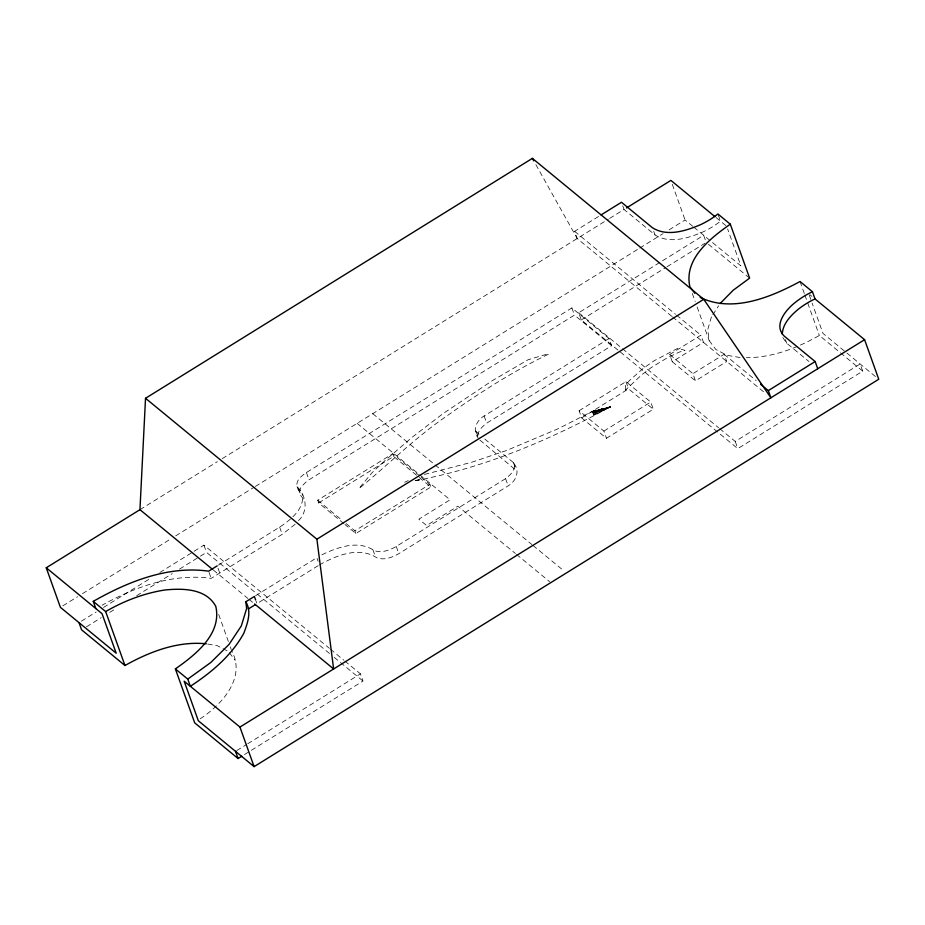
<?xml version="1.0" encoding="UTF-8"?>
<svg xmlns="http://www.w3.org/2000/svg" width="925" height="925" viewBox="0 0 925 925"><rect width="100%" height="100%" fill="white"/><g stroke="black" fill="none" stroke-linecap="round" stroke-linejoin="round"><path stroke-width="0.69" stroke-dasharray="4.62 3.47" d="M625.462 389.945L625.601 384.835L629.636 380.372L643.407 368.231L654.114 360.762L677.863 348.274L685.032 350.39L679.158 352.136L667.572 357.64L651.293 367.514L641.615 374.914L625.566 390.026M360.345 487.475L360.345 487.475C388.974 463.992 415.302 437.664 445.942 416.608C478.734 393.322 512.716 371.399 549.022 353.951L548.988 353.94M711.418 316.94L707.718 329.589L709.197 340.654L715.765 349.419L726.992 355.292L740.763 357.651M712.863 314.72L718.632 305.793M298.474 520.648C308.453 511.294 306.476 495.476 297.064 486.619C295.595 480.364 301.839 475.6 306.406 472.536L571.87 307.909L609.066 338.492L611.645 345.684L486.712 423.153C482.399 426.46 477.219 431.073 477.878 437.062M359.917 487.302L371.931 472.848L384.858 460.708L412.77 436.773L443.179 413.51L492.805 380.372L528.059 359.779L548.849 353.593M295.156 524.267L282.229 534.326L211.201 578.368C173.229 573.038 134.888 586.924 102.085 605.239M609.066 338.492L484.133 415.961C476.467 420.505 471.97 430.252 478.237 438.196M321.888 554.803C337.44 547.276 358.287 539.703 374.058 550.514C381.47 553.451 389.76 550.19 396.27 546.444L505.582 478.653C510.242 475.184 516.994 468.894 513.456 462.604L483.925 438.311M319.414 564.909C335.972 555.567 358.981 546.085 376.625 557.706C384.048 560.643 392.327 557.382 398.848 553.636L508.16 485.845C515.838 481.312 520.324 471.565 514.057 463.622M200.205 718.783C221.711 704.688 246.293 677.944 231.736 650.888M611.645 345.684L574.448 315.101L307.007 481.058L301.076 486.943L299.33 491.302L300.232 494.875L304.649 500.541M218.404 565.106L279.651 527.134C290.612 519.781 305.597 508.357 302.07 493.349M671.816 316.327L577.2 238.511L574.622 231.319L598.648 216.427M139.953 509.675L217.329 461.691M222.243 458.65L608.43 219.144M609.633 218.404L624.051 209.466L655.039 234.95C669.769 244.269 688.674 238.037 703.393 231.747A58.391 34.977 -19.7 0 0 720.482 221.179L718.332 215.19M62.865 605.829L77.584 596.706M82.487 593.665L170.767 538.917M175.669 535.876L254.132 487.209M255.358 486.458L638.516 248.837M639.742 248.073L663.017 233.643M669.133 229.851L685.055 219.977L692.721 226.267M81.458 621.126L96.154 612.003M103.507 607.447L151.272 577.824M159.852 572.506L192.92 552.005M194.146 551.242L203.939 545.16L329.358 648.309M617.935 350.055L581.305 319.934L578.726 312.743L703.659 235.262L705.798 241.252M86.487 626.792L101.183 617.68M109.751 612.362L114.654 609.321M136.703 595.654L172.223 573.627M179.566 569.072L199.164 556.919M200.39 556.156L206.518 552.364L329.716 653.674M581.305 319.934L665.815 267.522M667.041 266.758L705 243.217M343.846 523.608L318.686 502.922L317.726 500.217L392.674 453.736L420.019 476.225M318.686 502.922L393.645 456.43L430.83 487.012L355.882 533.505L344.944 524.51M346.158 523.608L354.911 530.8L429.871 484.318L430.83 487.012M255.601 595.688L316.836 557.717L318.119 561.313M318.188 565.661L256.942 603.643L256.086 601.25M579.108 410.712L625.947 381.655L650.737 402.051L653.316 409.243L606.465 438.288L581.675 417.903L579.108 410.712L603.898 431.096L606.465 438.288M669.677 354.541L700.907 335.174L703.486 342.366L672.255 361.733L669.677 354.541L692.918 373.654L695.496 380.846L726.726 361.478L724.148 354.287L692.918 373.654M581.675 417.903L628.526 388.847L653.316 409.243M603.898 431.096L650.737 402.051M236.731 750.58L246.536 744.509M247.761 743.746L360.438 673.862L363.016 681.054L244.212 754.731M719.685 428.657L735.225 441.433L860.157 363.964L862.736 371.156L737.803 448.625L619.045 350.968M424.448 474.433L471.553 462.303L506.68 450.452L558.527 428.564L591.931 411.498L610.986 406.734L610.003 407.092C548.722 440.439 483.578 468.142 414.654 480.792M862.736 371.156L819.342 335.474C797.084 348.089 772.213 357.744 746.302 357.697M593.896 415.175L610.708 406.78M591.873 411.613L610.338 406.931L592.15 412.596L610.616 406.827L591.896 411.845M610.003 407.092L593.48 414.793M404.607 482.249L408.226 480.584M593.202 414.446L610.338 406.931L592.624 413.544L610.616 406.827L592.046 411.509L610.546 406.85L593.318 413.14M592.37 413.059L610.327 406.931M593.041 412.666L609.991 407.035L592.752 412.249M591.988 412.18L610.211 406.931L591.931 411.498M415.279 480.457L419.245 479.763M415.163 480.653L419.083 480.029M207.686 644.043L217.317 645.696L228.544 651.57M716.077 217.56L726.68 226.278M809.837 294.67L811.896 296.37M693.808 227.168L740.844 265.845L727.617 228.914M875.466 376.556L822.972 333.382L812.104 303.053M708.457 244.281L749.62 278.136M782.839 337.59L786.747 343.256L808.878 361.455M574.622 231.319L675.435 314.222M676.533 315.136L700.907 335.174M724.148 354.287L756.164 380.614M672.463 316.859L764.258 392.35M672.255 361.733L695.496 380.846M578.726 312.743L718.575 427.743M475.67 431.004L479.543 434.715M479.936 440.115L516.624 470.813M372.74 413.66L433.964 464.003M435.074 464.928L531.921 544.559M533.031 545.484L564.204 571.107M357.119 423.349L450.093 499.801L418.863 519.168L426.61 525.539L457.84 506.172L515.398 553.497M516.497 554.41L549.704 581.721M421.118 477.127L429.871 484.318M317.726 500.217L341.788 520.012M330.468 649.223L343.788 660.173M344.898 661.086L360.438 673.862M334.156 657.328L363.016 681.054M213.421 570.101L247.923 598.475M249.033 599.388L253.485 603.054M229.365 652.668L235.123 660.334M535.876 164.627L577.2 238.511M809.271 295.133L811.63 301.723M800.032 281.524L804.38 293.664M804.854 295.017L807.271 301.758M807.756 303.111L819.342 335.474M785.452 339.66L786.747 343.256M672.313 184.364L685.055 219.977M692.293 293.445L695.195 301.538M697.126 306.938L709.197 340.654M735.225 441.433L737.803 448.625M653.744 231.354L655.039 234.95M622.756 205.87L624.051 209.466M625.947 381.655L628.526 388.847M571.87 307.909L574.448 315.101M513.456 462.604L516.034 469.796M484.133 415.961L486.712 423.153M505.582 478.653L508.16 485.845M476.271 432.021L478.838 439.213M392.674 453.736L393.645 456.43M396.27 546.444L398.848 553.636M372.914 549.762L375.481 556.954M354.911 530.8L355.882 533.505M306.406 472.536L308.973 479.74M298.532 488.597L301.111 495.788M297.064 486.619L299.631 493.811M279.651 527.134L282.229 534.326M218.046 568.262L219.757 573.061M203.939 545.16L206.518 552.364M209.05 572.378L211.201 578.368M218.705 614.478L228.359 641.453M230.29 646.841L231.25 649.547"/><path stroke-width="1.39" d="M212.692 569.499L139.953 509.675L145.526 398.282L532.372 158.372L703.74 299.295L770.883 397.796L768.317 390.604L760.581 384.245M782.284 334.122C782.712 323.819 790.54 315.807 797.951 309.517A58.391 34.977 -19.7 0 1 814.994 298.914L864.586 339.683L878.75 379.25L254.109 766.628L198.32 720.76L184.156 681.193L239.945 727.073L254.109 766.628M720.066 303.562L733.086 290.334L749.62 278.136L730.299 224.185L717.904 213.987A58.391 34.977 -19.7 0 1 700.815 224.555C686.096 230.845 667.191 237.066 652.46 227.758L621.473 202.263L601.053 214.935M730.299 224.185C710.319 238.222 683.633 259.046 689.877 286.704L694.814 293.271M241.76 756.257L238.083 758.535L194.701 722.853L175.38 668.902C195.36 654.865 222.046 634.041 215.802 606.384C206.102 588.335 182.653 588.207 164.812 590C143.884 593.295 123.95 600.961 105.658 611.564L93.263 601.366C127.858 581.64 168.165 565.464 208.622 571.176L217.178 565.869M245.819 601.759C251.831 611.957 247.576 622.976 243.876 633.139C231.528 655.675 211.559 672.394 190.353 686.292L187.775 679.1L210.819 662.485L229.076 644.355L241.298 625.947L246.64 608.511L245.819 601.759L254.375 596.452L255.658 600.048M46.25 567.788L102.027 613.657L116.203 653.223L60.414 607.355L46.25 567.788L139.953 509.675M626.445 207.975L670.891 180.41L714.967 216.658M254.606 603.967L333.636 668.96L316.893 539.206L703.74 299.295M248.386 608.951L255.381 604.615M768.317 390.604L815.156 361.548L817.735 368.74M239.945 727.073L864.586 339.683M79.007 622.641L81.585 629.832L124.968 665.514C149.526 651.743 177.739 640.852 206.31 643.812M700.19 297.422C732.565 313.147 770.641 297.353 800.032 281.524L812.428 291.722L814.994 298.914M815.156 361.548L784.169 336.064C772.999 325.149 786.042 309.505 795.384 302.325A58.391 34.977 -19.7 0 1 812.428 291.722M145.526 398.282L316.893 539.206M175.38 668.902L187.775 679.1M532.372 158.372L533.771 160.869M235.517 751.343L238.083 758.535M105.658 611.564L124.968 665.514M93.263 601.366L95.83 608.558"/></g></svg>
